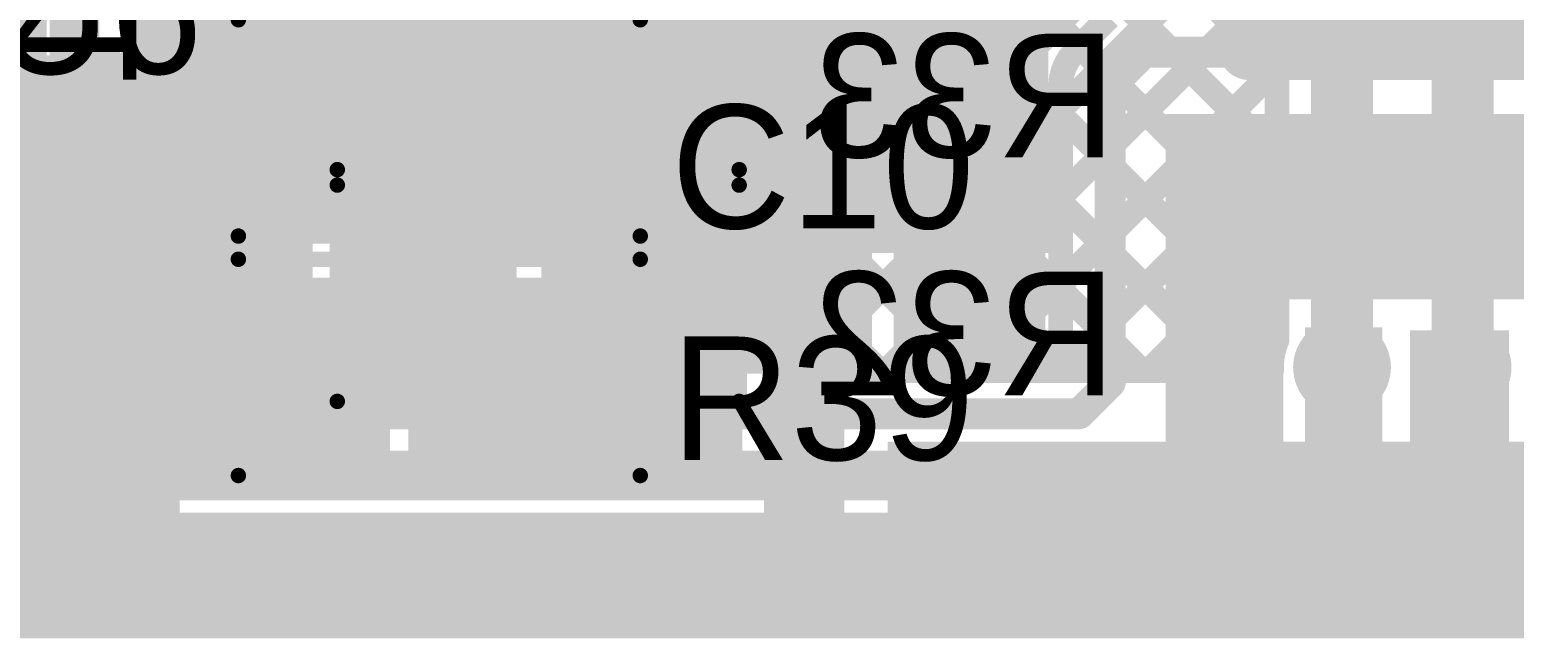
# Model space of a CAD drawing. Header units: millimetres. Extents: x 3.06 to 5.82, y 1.29 to 3.84.
# Drawn here: x 3.7545 to 4.2347, y 1.2863 to 1.4833 of the extents above; entities that cross this region are included whole.
import ezdxf

# ---------------------------------------------------------------- set-up
doc = ezdxf.new("R2010")
doc.units = ezdxf.units.MM
doc.header["$MEASUREMENT"] = 0
for name, color, linetype in [('BottomLayer', 5, 'Continuous'), ('BottomOverlay', 54, 'Continuous'), ('BottomPaste', 16, 'Continuous'), ('BottomSolder', 6, 'Continuous'), ('Mechanical13', 56, 'Continuous'), ('MultiLayer', 9, 'Continuous'), ('TopLayer', 1, 'Continuous'), ('TopOverlay', 2, 'Continuous'), ('TopPaste', 8, 'Continuous'), ('TopSolder', 216, 'Continuous'), ('ViaHoleLayer', 16, 'Continuous')]:
    doc.layers.add(name, color=color, linetype=linetype)

# ---------------------------------------------------------------- blocks, each defined once
blk = doc.blocks.new('NCP186AMX330TAG_11')
at = {"layer": 'TopLayer'}
for points in [[(-0.02795, 0.01811), (-0.01339, 0.01811), (-0.02795, 0.02913), (-0.01339, 0.02913)], [(0.01339, 0.01811), (0.02795, 0.01811), (0.01339, 0.02913), (0.02795, 0.02913)], [(-0.00866, -0.02835), (0.00866, -0.02835), (-0.00866, 0.02835), (0.00866, 0.02835)], [(-0.02795, 0.00236), (-0.01339, 0.00236), (-0.02795, 0.01339), (-0.01339, 0.01339)], [(0.01339, 0.00236), (0.02795, 0.00236), (0.01339, 0.01339), (0.02795, 0.01339)], [(-0.02795, -0.01339), (-0.01339, -0.01339), (-0.02795, -0.00236), (-0.01339, -0.00236)], [(0.01339, -0.01339), (0.02795, -0.01339), (0.01339, -0.00236), (0.02795, -0.00236)], [(-0.02795, -0.02913), (-0.01339, -0.02913), (-0.02795, -0.01811), (-0.01339, -0.01811)], [(0.01339, -0.02913), (0.02795, -0.02913), (0.01339, -0.01811), (0.02795, -0.01811)]]:
    blk.add_solid(points, dxfattribs=at)
at = {"layer": 'TopOverlay', "const_width": 0.00787}
for points in [[(-0.035, -0.035), (-0.035, 0.035)], [(-0.035, 0.035), (0.035, 0.035)], [(0.035, -0.035), (0.035, 0.035)], [(-0.035, -0.035), (0.035, -0.035)]]:
    blk.add_lwpolyline(points, dxfattribs=at)
at = {"layer": 'TopOverlay'}
for points, const_width in [([(-0.03697, 0.035, 1), (-0.03303, 0.035, 1)], 0.00394), ([(-0.03697, 0.035, 1), (-0.03303, 0.035, 1)], 0.00394), ([(0.03303, 0.035, 1), (0.03697, 0.035, 1)], 0.00394), ([(0.03303, 0.035, 1), (0.03697, 0.035, 1)], 0.00394), ([(-0.04384, 0.024, 1), (-0.05016, 0.024, 1)], 0.00787), ([(-0.05213, 0.024, 1), (-0.04819, 0.024, 1)], 0.00394), ([(-0.04581, 0.024, 1), (-0.04187, 0.024, 1)], 0.00394), ([(-0.03697, -0.035, 1), (-0.03303, -0.035, 1)], 0.00394), ([(-0.03697, -0.035, 1), (-0.03303, -0.035, 1)], 0.00394), ([(0.03303, -0.035, 1), (0.03697, -0.035, 1)], 0.00394), ([(0.03303, -0.035, 1), (0.03697, -0.035, 1)], 0.00394)]:
    blk.add_lwpolyline(points, format="xyb", close=True, dxfattribs=dict(at, const_width=const_width))
at = {"layer": 'TopPaste'}
for points in [[(-0.02795, 0.01811), (-0.01339, 0.01811), (-0.02795, 0.02913), (-0.01339, 0.02913)], [(0.01339, 0.01811), (0.02795, 0.01811), (0.01339, 0.02913), (0.02795, 0.02913)], [(-0.00866, -0.02835), (0.00866, -0.02835), (-0.00866, 0.02835), (0.00866, 0.02835)], [(-0.02795, 0.00236), (-0.01339, 0.00236), (-0.02795, 0.01339), (-0.01339, 0.01339)], [(0.01339, 0.00236), (0.02795, 0.00236), (0.01339, 0.01339), (0.02795, 0.01339)], [(-0.02795, -0.01339), (-0.01339, -0.01339), (-0.02795, -0.00236), (-0.01339, -0.00236)], [(0.01339, -0.01339), (0.02795, -0.01339), (0.01339, -0.00236), (0.02795, -0.00236)], [(-0.02795, -0.02913), (-0.01339, -0.02913), (-0.02795, -0.01811), (-0.01339, -0.01811)], [(0.01339, -0.02913), (0.02795, -0.02913), (0.01339, -0.01811), (0.02795, -0.01811)]]:
    blk.add_solid(points, dxfattribs=at)
at = {"layer": 'TopSolder'}
for points in [[(-0.03195, 0.01411), (-0.00939, 0.01411), (-0.03195, 0.03313), (-0.00939, 0.03313)], [(-0.01266, -0.03235), (0.01266, -0.03235), (-0.01266, 0.03235), (0.01266, 0.03235)], [(0.00939, 0.01411), (0.03195, 0.01411), (0.00939, 0.03313), (0.03195, 0.03313)], [(-0.03195, -0.00164), (-0.00939, -0.00164), (-0.03195, 0.01739), (-0.00939, 0.01739)], [(0.00939, -0.00164), (0.03195, -0.00164), (0.00939, 0.01739), (0.03195, 0.01739)], [(-0.03195, -0.01739), (-0.00939, -0.01739), (-0.03195, 0.00164), (-0.00939, 0.00164)], [(0.00939, -0.01739), (0.03195, -0.01739), (0.00939, 0.00164), (0.03195, 0.00164)], [(-0.03195, -0.03313), (-0.00939, -0.03313), (-0.03195, -0.01411), (-0.00939, -0.01411)], [(0.00939, -0.03313), (0.03195, -0.03313), (0.00939, -0.01411), (0.03195, -0.01411)]]:
    blk.add_solid(points, dxfattribs=at)
blk = doc.blocks.new('RES0805_38')
at = {"layer": 'TopLayer'}
for points in [[(-0.06, -0.025), (-0.02, -0.025), (-0.06, 0.025), (-0.02, 0.025)], [(0.02, -0.025), (0.06, -0.025), (0.02, 0.025), (0.06, 0.025)]]:
    blk.add_solid(points, dxfattribs=at)
at = {"layer": 'TopOverlay', "const_width": 0.005}
for points in [[(-0.065, 0.035), (0.065, 0.035)], [(-0.065, -0.035), (-0.065, 0.035)], [(0.065, -0.035), (0.065, 0.035)], [(-0.065, -0.035), (0.065, -0.035)]]:
    blk.add_lwpolyline(points, dxfattribs=at)
at = {"layer": 'TopOverlay', "const_width": 0.0025}
for points in [[(-0.06625, 0.035, 1), (-0.06375, 0.035, 1)], [(-0.06625, 0.035, 1), (-0.06375, 0.035, 1)], [(0.06375, 0.035, 1), (0.06625, 0.035, 1)], [(0.06375, 0.035, 1), (0.06625, 0.035, 1)], [(-0.06625, -0.035, 1), (-0.06375, -0.035, 1)], [(-0.06625, -0.035, 1), (-0.06375, -0.035, 1)], [(0.06375, -0.035, 1), (0.06625, -0.035, 1)], [(0.06375, -0.035, 1), (0.06625, -0.035, 1)]]:
    blk.add_lwpolyline(points, format="xyb", close=True, dxfattribs=at)
at = {"layer": 'TopPaste'}
for points in [[(-0.06, -0.025), (-0.02, -0.025), (-0.06, 0.025), (-0.02, 0.025)], [(0.02, -0.025), (0.06, -0.025), (0.02, 0.025), (0.06, 0.025)]]:
    blk.add_solid(points, dxfattribs=at)
at = {"layer": 'TopSolder'}
for points in [[(-0.064, -0.029), (-0.016, -0.029), (-0.064, 0.029), (-0.016, 0.029)], [(0.016, -0.029), (0.064, -0.029), (0.016, 0.029), (0.064, 0.029)]]:
    blk.add_solid(points, dxfattribs=at)
blk = doc.blocks.new('RES0805_B_39')
at = {"layer": 'BottomLayer'}
for points in [[(-0.06, -0.025), (-0.02, -0.025), (-0.06, 0.025), (-0.02, 0.025)], [(0.02, -0.025), (0.06, -0.025), (0.02, 0.025), (0.06, 0.025)]]:
    blk.add_solid(points, dxfattribs=at)
at = {"layer": 'BottomOverlay', "const_width": 0.005}
for points in [[(-0.065, 0.035), (0.065, 0.035)], [(-0.065, -0.035), (-0.065, 0.035)], [(0.065, -0.035), (0.065, 0.035)], [(-0.065, -0.035), (0.065, -0.035)]]:
    blk.add_lwpolyline(points, dxfattribs=at)
at = {"layer": 'BottomOverlay', "const_width": 0.0025}
for points in [[(-0.06625, 0.035, 1), (-0.06375, 0.035, 1)], [(-0.06625, 0.035, 1), (-0.06375, 0.035, 1)], [(0.06375, 0.035, 1), (0.06625, 0.035, 1)], [(0.06375, 0.035, 1), (0.06625, 0.035, 1)], [(-0.06625, -0.035, 1), (-0.06375, -0.035, 1)], [(-0.06625, -0.035, 1), (-0.06375, -0.035, 1)], [(0.06375, -0.035, 1), (0.06625, -0.035, 1)], [(0.06375, -0.035, 1), (0.06625, -0.035, 1)]]:
    blk.add_lwpolyline(points, format="xyb", close=True, dxfattribs=at)
at = {"layer": 'BottomPaste'}
for points in [[(-0.06, -0.025), (-0.02, -0.025), (-0.06, 0.025), (-0.02, 0.025)], [(0.02, -0.025), (0.06, -0.025), (0.02, 0.025), (0.06, 0.025)]]:
    blk.add_solid(points, dxfattribs=at)
at = {"layer": 'BottomSolder'}
for points in [[(-0.064, -0.029), (-0.016, -0.029), (-0.064, 0.029), (-0.016, 0.029)], [(0.016, -0.029), (0.064, -0.029), (0.016, 0.029), (0.064, 0.029)]]:
    blk.add_solid(points, dxfattribs=at)
blk = doc.blocks.new('RES0805_B_40')
at = {"layer": 'BottomLayer'}
for points in [[(-0.06, -0.025), (-0.02, -0.025), (-0.06, 0.025), (-0.02, 0.025)], [(0.02, -0.025), (0.06, -0.025), (0.02, 0.025), (0.06, 0.025)]]:
    blk.add_solid(points, dxfattribs=at)
at = {"layer": 'BottomOverlay', "const_width": 0.005}
for points in [[(-0.065, 0.035), (0.065, 0.035)], [(-0.065, -0.035), (-0.065, 0.035)], [(0.065, -0.035), (0.065, 0.035)], [(-0.065, -0.035), (0.065, -0.035)]]:
    blk.add_lwpolyline(points, dxfattribs=at)
at = {"layer": 'BottomOverlay', "const_width": 0.0025}
for points in [[(-0.06625, 0.035, 1), (-0.06375, 0.035, 1)], [(-0.06625, 0.035, 1), (-0.06375, 0.035, 1)], [(0.06375, 0.035, 1), (0.06625, 0.035, 1)], [(0.06375, 0.035, 1), (0.06625, 0.035, 1)], [(-0.06625, -0.035, 1), (-0.06375, -0.035, 1)], [(-0.06625, -0.035, 1), (-0.06375, -0.035, 1)], [(0.06375, -0.035, 1), (0.06625, -0.035, 1)], [(0.06375, -0.035, 1), (0.06625, -0.035, 1)]]:
    blk.add_lwpolyline(points, format="xyb", close=True, dxfattribs=at)
at = {"layer": 'BottomPaste'}
for points in [[(-0.06, -0.025), (-0.02, -0.025), (-0.06, 0.025), (-0.02, 0.025)], [(0.02, -0.025), (0.06, -0.025), (0.02, 0.025), (0.06, 0.025)]]:
    blk.add_solid(points, dxfattribs=at)
at = {"layer": 'BottomSolder'}
for points in [[(-0.064, -0.029), (-0.016, -0.029), (-0.064, 0.029), (-0.016, 0.029)], [(0.016, -0.029), (0.064, -0.029), (0.016, 0.029), (0.064, 0.029)]]:
    blk.add_solid(points, dxfattribs=at)
blk = doc.blocks.new('C__0805_102')
at = {"layer": 'TopLayer'}
for points in [[(-0.06, -0.03), (-0.02, -0.03), (-0.06, 0.03), (-0.02, 0.03)], [(0.02, -0.03), (0.06, -0.03), (0.02, 0.03), (0.06, 0.03)]]:
    blk.add_solid(points, dxfattribs=at)
at = {"layer": 'TopOverlay', "const_width": 0.005}
for points in [[(-0.065, -0.035), (-0.065, 0.035)], [(-0.065, 0.035), (0.065, 0.035)], [(0.065, -0.035), (0.065, 0.035)], [(-0.065, -0.035), (0.065, -0.035)]]:
    blk.add_lwpolyline(points, dxfattribs=at)
at = {"layer": 'TopOverlay', "const_width": 0.0025}
for points in [[(-0.06625, 0.035, 1), (-0.06375, 0.035, 1)], [(-0.06625, 0.035, 1), (-0.06375, 0.035, 1)], [(0.06375, 0.035, 1), (0.06625, 0.035, 1)], [(0.06375, 0.035, 1), (0.06625, 0.035, 1)], [(-0.06625, -0.035, 1), (-0.06375, -0.035, 1)], [(-0.06625, -0.035, 1), (-0.06375, -0.035, 1)], [(0.06375, -0.035, 1), (0.06625, -0.035, 1)], [(0.06375, -0.035, 1), (0.06625, -0.035, 1)]]:
    blk.add_lwpolyline(points, format="xyb", close=True, dxfattribs=at)
at = {"layer": 'TopPaste'}
for points in [[(-0.06, -0.03), (-0.02, -0.03), (-0.06, 0.03), (-0.02, 0.03)], [(0.02, -0.03), (0.06, -0.03), (0.02, 0.03), (0.06, 0.03)]]:
    blk.add_solid(points, dxfattribs=at)
at = {"layer": 'TopSolder'}
for points in [[(-0.064, -0.034), (-0.016, -0.034), (-0.064, 0.034), (-0.016, 0.034)], [(0.016, -0.034), (0.064, -0.034), (0.016, 0.034), (0.064, 0.034)]]:
    blk.add_solid(points, dxfattribs=at)

msp = doc.modelspace()

# ---------------------------------------------------------------- linework, layer by layer
at = {"layer": 'BottomLayer'}
for points, const_width in [([(3.983, 1.435), (3.983, 1.731)], 0.008), ([(4.038, 1.43585), (4.33315, 1.731)], 0.008), ([(4.038, 1.46413), (4.30487, 1.731)], 0.008), ([(4.038, 1.435), (4.038, 1.731)], 0.008), ([(3.923, 1.53587), (3.983, 1.47587)], 0.008), ([(4.038, 1.534), (4.09419, 1.47782)], 0.008), ([(3.923, 1.46227), (3.983, 1.52227)], 0.008), ([(3.923, 1.50758), (3.983, 1.44758)], 0.008), ([(4.038, 1.50572), (4.088, 1.45572)], 0.008), ([(3.923, 1.435), (3.923, 1.503)], 0.008), ([(3.92402, 1.435), (3.983, 1.49398)], 0.008), ([(4.0927, 1.47633), (4.10367, 1.4873)], 0.008), ([(4.149, 1.477), (4.469, 1.477)], 0.02), ([(3.923, 1.4793), (3.9673, 1.435)], 0.008), ([(4.038, 1.47743), (4.088, 1.42743)], 0.008), ([(4.104, 1.465), (4.115, 1.476)], 0.01), ([(4.115, 1.476), (4.148, 1.476)], 0.01), ([(3.9523, 1.435), (3.983, 1.4657)], 0.008), ([(4.104, 1.369), (4.104, 1.465)], 0.01), ([(4.088, 1.37563), (4.088, 1.465)], 0.008), ([(4.038, 1.40756), (4.088, 1.45756)], 0.008), ([(3.923, 1.45101), (3.93901, 1.435)], 0.008), ([(4.038, 1.44915), (4.088, 1.39915)], 0.008), ([(3.98059, 1.435), (3.983, 1.43741)], 0.008), ([(3.923, 1.435), (3.983, 1.435)], 0.008), ([(4.038, 1.375), (4.038, 1.435)], 0.008), ([(4.038, 1.375), (4.038, 1.435)], 0.008), ([(4.038, 1.37928), (4.088, 1.42928)], 0.008), ([(4.038, 1.42087), (4.08387, 1.375)], 0.008), ([(4.06201, 1.375), (4.088, 1.40099)], 0.008), ([(4.038, 1.39258), (4.05558, 1.375)], 0.008), ([(4.038, 1.375), (4.08737, 1.375)], 0.008), ([(4.094, 1.359), (4.104, 1.369)], 0.01), ([(3.896, 1.366), (3.903, 1.359)], 0.01), ([(3.903, 1.359), (4.094, 1.359)], 0.01), ([(4.181, 1.319), (4.187, 1.325)], 0.01), ([(3.645, 1.319), (4.181, 1.319)], 0.01)]:
    msp.add_lwpolyline(points, dxfattribs=dict(at, const_width=const_width))
for points, const_width in [([(4.04209, 1.474, 1), (4.05391, 1.474, 1)], 0.01181), ([(4.144, 1.477, 1), (4.154, 1.477, 1)], 0.01), ([(3.921, 1.4793, 1), (3.925, 1.4793, 1)], 0.004), ([(3.981, 1.47587, 1), (3.985, 1.47587, 1)], 0.004), ([(4.036, 1.47743, 1), (4.04, 1.47743, 1)], 0.004), ([(4.09069, 1.47631, 1), (4.09469, 1.47631, 1)], 0.004), ([(4.0907, 1.47633, 1), (4.0947, 1.47633, 1)], 0.004), ([(4.0907, 1.47633, 1), (4.0947, 1.47633, 1)], 0.004), ([(4.09219, 1.47782, 1), (4.09619, 1.47782, 1)], 0.004), ([(4.1125, 1.476, 1), (4.1175, 1.476, 1)], 0.005), ([(4.1125, 1.476, 1), (4.1175, 1.476, 1)], 0.005), ([(4.1455, 1.476, 1), (4.1505, 1.476, 1)], 0.005), ([(3.981, 1.4657, 1), (3.985, 1.4657, 1)], 0.004), ([(4.1015, 1.465, 1), (4.1065, 1.465, 1)], 0.005), ([(4.1015, 1.465, 1), (4.1065, 1.465, 1)], 0.005), ([(3.921, 1.46227, 1), (3.925, 1.46227, 1)], 0.004), ([(4.036, 1.46413, 1), (4.04, 1.46413, 1)], 0.004), ([(4.086, 1.465, 1), (4.09, 1.465, 1)], 0.004), ([(4.086, 1.465, 1), (4.09, 1.465, 1)], 0.004), ([(4.086, 1.465, 1), (4.09, 1.465, 1)], 0.004), ([(4.086, 1.45756, 1), (4.09, 1.45756, 1)], 0.004), ([(4.086, 1.45572, 1), (4.09, 1.45572, 1)], 0.004), ([(3.921, 1.45101, 1), (3.925, 1.45101, 1)], 0.004), ([(3.981, 1.44758, 1), (3.985, 1.44758, 1)], 0.004), ([(4.036, 1.44915, 1), (4.04, 1.44915, 1)], 0.004), ([(3.981, 1.43741, 1), (3.985, 1.43741, 1)], 0.004), ([(3.921, 1.435, 1), (3.925, 1.435, 1)], 0.004), ([(3.921, 1.435, 1), (3.925, 1.435, 1)], 0.004), ([(3.92202, 1.435, 1), (3.92602, 1.435, 1)], 0.004), ([(3.93701, 1.435, 1), (3.94101, 1.435, 1)], 0.004), ([(3.9503, 1.435, 1), (3.9543, 1.435, 1)], 0.004), ([(3.9653, 1.435, 1), (3.9693, 1.435, 1)], 0.004), ([(3.97859, 1.435, 1), (3.98259, 1.435, 1)], 0.004), ([(3.981, 1.435, 1), (3.985, 1.435, 1)], 0.004), ([(3.981, 1.435, 1), (3.985, 1.435, 1)], 0.004), ([(4.036, 1.43585, 1), (4.04, 1.43585, 1)], 0.004), ([(4.036, 1.435, 1), (4.04, 1.435, 1)], 0.004), ([(4.036, 1.435, 1), (4.04, 1.435, 1)], 0.004), ([(4.036, 1.435, 1), (4.04, 1.435, 1)], 0.004), ([(4.086, 1.42928, 1), (4.09, 1.42928, 1)], 0.004), ([(4.086, 1.42743, 1), (4.09, 1.42743, 1)], 0.004), ([(4.036, 1.42087, 1), (4.04, 1.42087, 1)], 0.004), ([(4.036, 1.40756, 1), (4.04, 1.40756, 1)], 0.004), ([(4.086, 1.40099, 1), (4.09, 1.40099, 1)], 0.004), ([(4.086, 1.39915, 1), (4.09, 1.39915, 1)], 0.004), ([(4.036, 1.39258, 1), (4.04, 1.39258, 1)], 0.004), ([(4.036, 1.37928, 1), (4.04, 1.37928, 1)], 0.004), ([(4.17309, 1.374, 1), (4.18491, 1.374, 1)], 0.01181), ([(4.21209, 1.374, 1), (4.22391, 1.374, 1)], 0.01181), ([(4.036, 1.375, 1), (4.04, 1.375, 1)], 0.004), ([(4.036, 1.375, 1), (4.04, 1.375, 1)], 0.004), ([(4.036, 1.375, 1), (4.04, 1.375, 1)], 0.004), ([(4.05358, 1.375, 1), (4.05758, 1.375, 1)], 0.004), ([(4.06001, 1.375, 1), (4.06401, 1.375, 1)], 0.004), ([(4.08187, 1.375, 1), (4.08587, 1.375, 1)], 0.004), ([(4.08537, 1.375, 1), (4.08937, 1.375, 1)], 0.004), ([(4.086, 1.37563, 1), (4.09, 1.37563, 1)], 0.004), ([(4.1015, 1.369, 1), (4.1065, 1.369, 1)], 0.005), ([(4.1015, 1.369, 1), (4.1065, 1.369, 1)], 0.005), ([(3.8935, 1.366, 1), (3.8985, 1.366, 1)], 0.005), ([(3.9005, 1.359, 1), (3.9055, 1.359, 1)], 0.005), ([(3.9005, 1.359, 1), (3.9055, 1.359, 1)], 0.005), ([(4.0915, 1.359, 1), (4.0965, 1.359, 1)], 0.005), ([(4.0915, 1.359, 1), (4.0965, 1.359, 1)], 0.005), ([(4.1845, 1.325, 1), (4.1895, 1.325, 1)], 0.005), ([(4.1785, 1.319, 1), (4.1835, 1.319, 1)], 0.005), ([(4.1785, 1.319, 1), (4.1835, 1.319, 1)], 0.005)]:
    msp.add_lwpolyline(points, format="xyb", close=True, dxfattribs=dict(at, const_width=const_width))
at = {"layer": 'BottomLayer', "const_width": 0.008}
for points in [[(4.088, 1.465, -0.199231), (4.0927, 1.47633)], [(4.088, 1.465, -0.198912), (4.09269, 1.47631)]]:
    msp.add_lwpolyline(points, format="xyb", dxfattribs=at)
at = {"layer": 'BottomLayer'}
for points in [[(3.994, 1.372), (4.027, 1.372), (3.994, 1.795), (4.027, 1.795)], [(4.036, 1.371), (4.083, 1.371), (4.036, 1.735), (4.083, 1.735)], [(3.919, 1.437), (3.986, 1.437), (3.919, 1.733), (3.986, 1.733)], [(3.761, 1.458), (3.777, 1.458), (3.761, 1.556), (3.777, 1.556)], [(3.784, 1.331), (3.846, 1.331), (3.784, 1.535), (3.846, 1.535)], [(3.853, 1.354), (3.912, 1.354), (3.853, 1.507), (3.912, 1.507)], [(3.634, 1.458), (3.777, 1.458), (3.634, 1.475), (3.777, 1.475)], [(4.122, 1.346), (4.16, 1.346), (4.122, 1.456), (4.16, 1.456)], [(4.122, 1.396), (5.263, 1.396), (4.122, 1.456), (5.263, 1.456)], [(3.66, 1.331), (3.813, 1.331), (3.66, 1.45), (3.813, 1.45)], [(3.92, 1.372), (4.027, 1.372), (3.92, 1.424), (4.027, 1.424)], [(4.167, 1.314), (4.192, 1.314), (4.167, 1.387), (4.192, 1.387)], [(4.201, 1.307), (4.233, 1.307), (4.201, 1.386), (4.233, 1.386)], [(3.84, 1.331), (4.16, 1.331), (3.84, 1.347), (4.16, 1.347)], [(3.607, 1.294), (4.233, 1.294), (3.607, 1.307), (4.233, 1.307)]]:
    msp.add_solid(points, dxfattribs=at)
at = {"layer": 'BottomSolder', "const_width": 0.01581}
for points in [[(4.04009, 1.474, 1), (4.05591, 1.474, 1)], [(4.17109, 1.374, 1), (4.18691, 1.374, 1)], [(4.21009, 1.374, 1), (4.22591, 1.374, 1)]]:
    msp.add_lwpolyline(points, format="xyb", close=True, dxfattribs=at)
at = {"layer": 'Mechanical13', "const_width": 0.01}
msp.add_lwpolyline([(3.303, 1.29131), (5.81898, 1.29131)], dxfattribs=at)
at = {"layer": 'MultiLayer', "const_width": 0.01181}
for points in [[(4.04209, 1.474, 1), (4.05391, 1.474, 1)], [(4.17309, 1.374, 1), (4.18491, 1.374, 1)], [(4.21209, 1.374, 1), (4.22391, 1.374, 1)]]:
    msp.add_lwpolyline(points, format="xyb", close=True, dxfattribs=at)
at = {"layer": 'TopLayer'}
for points, const_width in [([(4.179, 1.374), (4.179, 1.831)], 0.02), ([(4.158, 1.38291), (4.158, 1.831)], 0.008), ([(4.218, 1.374), (4.218, 1.789)], 0.02), ([(3.898, 1.73057), (4.158, 1.47057)], 0.008), ([(3.898, 1.46555), (4.158, 1.72555)], 0.008), ([(3.898, 1.70229), (4.158, 1.44229)], 0.008), ([(3.898, 1.43727), (4.158, 1.69727)], 0.008), ([(3.898, 1.674), (4.158, 1.414)], 0.008), ([(3.90202, 1.413), (4.158, 1.66898)], 0.008), ([(3.898, 1.64572), (4.158, 1.38572)], 0.008), ([(3.9303, 1.413), (4.158, 1.6407)], 0.008), ([(3.898, 1.61743), (4.14243, 1.373)], 0.008), ([(3.95859, 1.413), (4.158, 1.61241)], 0.008), ([(3.898, 1.58915), (4.11415, 1.373)], 0.008), ([(3.98687, 1.413), (4.158, 1.58413)], 0.008), ([(3.898, 1.56087), (4.08587, 1.373)], 0.008), ([(3.996, 1.39385), (4.158, 1.55585)], 0.008), ([(3.898, 1.53258), (4.05758, 1.373)], 0.008), ([(4.00344, 1.373), (4.158, 1.52756)], 0.008), ([(3.898, 1.5043), (3.9893, 1.413)], 0.008), ([(3.898, 1.473), (3.898, 1.5)], 0.008), ([(3.898, 1.473), (3.898, 1.5)], 0.008), ([(4.03172, 1.373), (4.158, 1.49928)], 0.008), ([(3.898, 1.47601), (3.96101, 1.413)], 0.008), ([(3.771, 1.473), (3.781, 1.473)], 0.008), ([(3.771, 1.46201), (3.771, 1.473)], 0.008), ([(3.781, 1.46201), (3.781, 1.473)], 0.008), ([(3.898, 1.444), (3.898, 1.473)], 0.008), ([(4.06001, 1.373), (4.158, 1.47099)], 0.008), ([(3.77394, 1.44626), (3.77394, 1.46201)], 0.008), ([(3.77872, 1.44626), (3.77872, 1.46201)], 0.008), ([(3.77394, 1.45463), (3.77872, 1.45941)], 0.008), ([(3.77394, 1.45865), (3.77872, 1.45387)], 0.008), ([(3.898, 1.44773), (3.93273, 1.413)], 0.008), ([(3.77394, 1.43051), (3.77394, 1.44626)], 0.008), ([(3.77394, 1.43051), (3.77394, 1.44626)], 0.008), ([(3.77872, 1.43051), (3.77872, 1.44626)], 0.008), ([(3.77872, 1.43051), (3.77872, 1.44626)], 0.008), ([(3.898, 1.416), (3.898, 1.444)], 0.008), ([(3.898, 1.416), (3.898, 1.444)], 0.008), ([(4.08829, 1.373), (4.158, 1.44271)], 0.008), ([(3.77394, 1.42635), (3.77872, 1.43112)], 0.008), ([(3.77394, 1.43036), (3.77872, 1.42559)], 0.008), ([(3.77394, 1.41476), (3.77394, 1.42898)], 0.008), ([(3.77394, 1.41476), (3.77394, 1.42898)], 0.008), ([(3.77872, 1.41324), (3.77872, 1.42898)], 0.008), ([(3.77872, 1.41324), (3.77872, 1.42898)], 0.008), ([(3.898, 1.41944), (3.90444, 1.413)], 0.008), ([(3.77394, 1.39749), (3.77394, 1.41324)], 0.008), ([(3.77394, 1.39749), (3.77394, 1.41324)], 0.008), ([(3.77872, 1.39749), (3.77872, 1.41324)], 0.008), ([(3.797, 1.414), (3.812, 1.414)], 0.012), ([(3.812, 1.414), (3.818, 1.408)], 0.012), ([(3.898, 1.413), (3.996, 1.413)], 0.008), ([(3.996, 1.373), (3.996, 1.413)], 0.008), ([(4.11658, 1.373), (4.158, 1.41442)], 0.008), ([(3.818, 1.379), (3.818, 1.408)], 0.012), ([(3.996, 1.4063), (4.0293, 1.373)], 0.008), ([(3.77394, 1.39807), (3.77872, 1.40284)], 0.008), ([(3.77394, 1.40208), (3.80164, 1.37438)], 0.008), ([(3.77394, 1.38174), (3.77394, 1.39749)], 0.008), ([(3.77716, 1.373), (3.801, 1.39684)], 0.008), ([(3.77872, 1.39749), (3.79296, 1.39749)], 0.008), ([(3.797, 1.397), (3.801, 1.397)], 0.008), ([(3.801, 1.379), (3.801, 1.397)], 0.008), ([(4.14486, 1.373), (4.158, 1.38614)], 0.008), ([(3.771, 1.373), (3.771, 1.38174)], 0.008), ([(3.818, 1.379), (3.823, 1.374)], 0.012), ([(3.771, 1.37674), (3.77474, 1.373)], 0.008), ([(3.823, 1.374), (3.847, 1.374)], 0.012), ([(3.996, 1.37801), (4.00101, 1.373)], 0.008), ([(3.46873, 1.373), (3.80209, 1.373)], 0.008), ([(3.748, 1.373), (3.771, 1.373)], 0.008), ([(3.996, 1.373), (4.15621, 1.373)], 0.008)]:
    msp.add_lwpolyline(points, dxfattribs=dict(at, const_width=const_width))
for points, const_width in [([(4.04209, 1.474, 1), (4.05391, 1.474, 1)], 0.01181), ([(3.896, 1.47601, 1), (3.9, 1.47601, 1)], 0.004), ([(3.769, 1.473, 1), (3.773, 1.473, 1)], 0.004), ([(3.769, 1.473, 1), (3.773, 1.473, 1)], 0.004), ([(3.779, 1.473, 1), (3.783, 1.473, 1)], 0.004), ([(3.779, 1.473, 1), (3.783, 1.473, 1)], 0.004), ([(3.896, 1.473, 1), (3.9, 1.473, 1)], 0.004), ([(3.896, 1.473, 1), (3.9, 1.473, 1)], 0.004), ([(3.896, 1.473, 1), (3.9, 1.473, 1)], 0.004), ([(4.156, 1.47099, 1), (4.16, 1.47099, 1)], 0.004), ([(4.156, 1.47057, 1), (4.16, 1.47057, 1)], 0.004), ([(3.896, 1.46555, 1), (3.9, 1.46555, 1)], 0.004), ([(3.769, 1.46201, 1), (3.773, 1.46201, 1)], 0.004), ([(3.77194, 1.46201, 1), (3.77594, 1.46201, 1)], 0.004), ([(3.77672, 1.46201, 1), (3.78072, 1.46201, 1)], 0.004), ([(3.779, 1.46201, 1), (3.783, 1.46201, 1)], 0.004), ([(3.77194, 1.45865, 1), (3.77594, 1.45865, 1)], 0.004), ([(3.77672, 1.45941, 1), (3.78072, 1.45941, 1)], 0.004), ([(3.77194, 1.45463, 1), (3.77594, 1.45463, 1)], 0.004), ([(3.77672, 1.45387, 1), (3.78072, 1.45387, 1)], 0.004), ([(3.896, 1.44773, 1), (3.9, 1.44773, 1)], 0.004), ([(3.77194, 1.44626, 1), (3.77594, 1.44626, 1)], 0.004), ([(3.77194, 1.44626, 1), (3.77594, 1.44626, 1)], 0.004), ([(3.77194, 1.44626, 1), (3.77594, 1.44626, 1)], 0.004), ([(3.77672, 1.44626, 1), (3.78072, 1.44626, 1)], 0.004), ([(3.77672, 1.44626, 1), (3.78072, 1.44626, 1)], 0.004), ([(3.77672, 1.44626, 1), (3.78072, 1.44626, 1)], 0.004), ([(3.896, 1.444, 1), (3.9, 1.444, 1)], 0.004), ([(3.896, 1.444, 1), (3.9, 1.444, 1)], 0.004), ([(3.896, 1.444, 1), (3.9, 1.444, 1)], 0.004), ([(4.156, 1.44271, 1), (4.16, 1.44271, 1)], 0.004), ([(4.156, 1.44229, 1), (4.16, 1.44229, 1)], 0.004), ([(3.896, 1.43727, 1), (3.9, 1.43727, 1)], 0.004), ([(3.77194, 1.43051, 1), (3.77594, 1.43051, 1)], 0.004), ([(3.77194, 1.43051, 1), (3.77594, 1.43051, 1)], 0.004), ([(3.77194, 1.43036, 1), (3.77594, 1.43036, 1)], 0.004), ([(3.77194, 1.42898, 1), (3.77594, 1.42898, 1)], 0.004), ([(3.77194, 1.42898, 1), (3.77594, 1.42898, 1)], 0.004), ([(3.77672, 1.43112, 1), (3.78072, 1.43112, 1)], 0.004), ([(3.77672, 1.43051, 1), (3.78072, 1.43051, 1)], 0.004), ([(3.77672, 1.43051, 1), (3.78072, 1.43051, 1)], 0.004), ([(3.77672, 1.42898, 1), (3.78072, 1.42898, 1)], 0.004), ([(3.77672, 1.42898, 1), (3.78072, 1.42898, 1)], 0.004), ([(3.77194, 1.42635, 1), (3.77594, 1.42635, 1)], 0.004), ([(3.77672, 1.42559, 1), (3.78072, 1.42559, 1)], 0.004), ([(3.896, 1.41944, 1), (3.9, 1.41944, 1)], 0.004), ([(3.77194, 1.41476, 1), (3.77594, 1.41476, 1)], 0.004), ([(3.77194, 1.41476, 1), (3.77594, 1.41476, 1)], 0.004), ([(3.77194, 1.41324, 1), (3.77594, 1.41324, 1)], 0.004), ([(3.77194, 1.41324, 1), (3.77594, 1.41324, 1)], 0.004), ([(3.77672, 1.41324, 1), (3.78072, 1.41324, 1)], 0.004), ([(3.77672, 1.41324, 1), (3.78072, 1.41324, 1)], 0.004), ([(3.77672, 1.41324, 1), (3.78072, 1.41324, 1)], 0.004), ([(3.794, 1.414, 1), (3.8, 1.414, 1)], 0.006), ([(3.809, 1.414, 1), (3.815, 1.414, 1)], 0.006), ([(3.809, 1.414, 1), (3.815, 1.414, 1)], 0.006), ([(3.896, 1.416, 1), (3.9, 1.416, 1)], 0.004), ([(3.896, 1.416, 1), (3.9, 1.416, 1)], 0.004), ([(3.896, 1.413, 1), (3.9, 1.413, 1)], 0.004), ([(3.90002, 1.413, 1), (3.90402, 1.413, 1)], 0.004), ([(3.90244, 1.413, 1), (3.90644, 1.413, 1)], 0.004), ([(3.9283, 1.413, 1), (3.9323, 1.413, 1)], 0.004), ([(3.93073, 1.413, 1), (3.93473, 1.413, 1)], 0.004), ([(3.95659, 1.413, 1), (3.96059, 1.413, 1)], 0.004), ([(3.95901, 1.413, 1), (3.96301, 1.413, 1)], 0.004), ([(3.98487, 1.413, 1), (3.98887, 1.413, 1)], 0.004), ([(3.9873, 1.413, 1), (3.9913, 1.413, 1)], 0.004), ([(3.994, 1.413, 1), (3.998, 1.413, 1)], 0.004), ([(3.994, 1.413, 1), (3.998, 1.413, 1)], 0.004), ([(4.156, 1.41442, 1), (4.16, 1.41442, 1)], 0.004), ([(4.156, 1.414, 1), (4.16, 1.414, 1)], 0.004), ([(3.815, 1.408, 1), (3.821, 1.408, 1)], 0.006), ([(3.815, 1.408, 1), (3.821, 1.408, 1)], 0.006), ([(3.994, 1.4063, 1), (3.998, 1.4063, 1)], 0.004), ([(3.77194, 1.40208, 1), (3.77594, 1.40208, 1)], 0.004), ([(3.77672, 1.40284, 1), (3.78072, 1.40284, 1)], 0.004), ([(3.77194, 1.39807, 1), (3.77594, 1.39807, 1)], 0.004), ([(3.77194, 1.39749, 1), (3.77594, 1.39749, 1)], 0.004), ([(3.77194, 1.39749, 1), (3.77594, 1.39749, 1)], 0.004), ([(3.77194, 1.39749, 1), (3.77594, 1.39749, 1)], 0.004), ([(3.77672, 1.39749, 1), (3.78072, 1.39749, 1)], 0.004), ([(3.77672, 1.39749, 1), (3.78072, 1.39749, 1)], 0.004), ([(3.79096, 1.39749, 1), (3.79496, 1.39749, 1)], 0.004), ([(3.79096, 1.39749, 1), (3.79496, 1.39749, 1)], 0.004), ([(3.795, 1.397, 1), (3.799, 1.397, 1)], 0.004), ([(3.795, 1.397, 1), (3.799, 1.397, 1)], 0.004), ([(3.799, 1.397, 1), (3.803, 1.397, 1)], 0.004), ([(3.799, 1.397, 1), (3.803, 1.397, 1)], 0.004), ([(3.799, 1.39684, 1), (3.803, 1.39684, 1)], 0.004), ([(3.994, 1.39385, 1), (3.998, 1.39385, 1)], 0.004), ([(4.156, 1.38614, 1), (4.16, 1.38614, 1)], 0.004), ([(4.156, 1.38572, 1), (4.16, 1.38572, 1)], 0.004), ([(3.769, 1.38174, 1), (3.773, 1.38174, 1)], 0.004), ([(3.77194, 1.38174, 1), (3.77594, 1.38174, 1)], 0.004), ([(3.815, 1.379, 1), (3.821, 1.379, 1)], 0.006), ([(3.815, 1.379, 1), (3.821, 1.379, 1)], 0.006), ([(4.156, 1.38291, 1), (4.16, 1.38291, 1)], 0.004), ([(4.156, 1.38291, 1), (4.16, 1.38291, 1)], 0.004), ([(4.17309, 1.374, 1), (4.18491, 1.374, 1)], 0.01181), ([(4.174, 1.374, 1), (4.184, 1.374, 1)], 0.01), ([(4.21209, 1.374, 1), (4.22391, 1.374, 1)], 0.01181), ([(4.213, 1.374, 1), (4.223, 1.374, 1)], 0.01), ([(3.769, 1.37674, 1), (3.773, 1.37674, 1)], 0.004), ([(3.799, 1.379, 1), (3.803, 1.379, 1)], 0.004), ([(3.799, 1.379, 1), (3.803, 1.379, 1)], 0.004), ([(3.799, 1.379, 1), (3.803, 1.379, 1)], 0.004), ([(3.79964, 1.37438, 1), (3.80364, 1.37438, 1)], 0.004), ([(3.82, 1.374, 1), (3.826, 1.374, 1)], 0.006), ([(3.82, 1.374, 1), (3.826, 1.374, 1)], 0.006), ([(3.844, 1.374, 1), (3.85, 1.374, 1)], 0.006), ([(3.994, 1.37801, 1), (3.998, 1.37801, 1)], 0.004), ([(3.769, 1.373, 1), (3.773, 1.373, 1)], 0.004), ([(3.769, 1.373, 1), (3.773, 1.373, 1)], 0.004), ([(3.77274, 1.373, 1), (3.77674, 1.373, 1)], 0.004), ([(3.77516, 1.373, 1), (3.77916, 1.373, 1)], 0.004), ([(3.80009, 1.373, 1), (3.80409, 1.373, 1)], 0.004), ([(3.80009, 1.373, 1), (3.80409, 1.373, 1)], 0.004), ([(3.80009, 1.373, 1), (3.80409, 1.373, 1)], 0.004), ([(3.994, 1.373, 1), (3.998, 1.373, 1)], 0.004), ([(3.994, 1.373, 1), (3.998, 1.373, 1)], 0.004), ([(3.99901, 1.373, 1), (4.00301, 1.373, 1)], 0.004), ([(4.00144, 1.373, 1), (4.00544, 1.373, 1)], 0.004), ([(4.0273, 1.373, 1), (4.0313, 1.373, 1)], 0.004), ([(4.02972, 1.373, 1), (4.03372, 1.373, 1)], 0.004), ([(4.05558, 1.373, 1), (4.05958, 1.373, 1)], 0.004), ([(4.05801, 1.373, 1), (4.06201, 1.373, 1)], 0.004), ([(4.08387, 1.373, 1), (4.08787, 1.373, 1)], 0.004), ([(4.08629, 1.373, 1), (4.09029, 1.373, 1)], 0.004), ([(4.11215, 1.373, 1), (4.11615, 1.373, 1)], 0.004), ([(4.11458, 1.373, 1), (4.11858, 1.373, 1)], 0.004), ([(4.14043, 1.373, 1), (4.14443, 1.373, 1)], 0.004), ([(4.14286, 1.373, 1), (4.14686, 1.373, 1)], 0.004), ([(4.15421, 1.373, 1), (4.15821, 1.373, 1)], 0.004), ([(4.15421, 1.373, 1), (4.15821, 1.373, 1)], 0.004)]:
    msp.add_lwpolyline(points, format="xyb", close=True, dxfattribs=dict(at, const_width=const_width))
at = {"layer": 'TopLayer', "const_width": 0.008}
for points in [[(3.797, 1.397, -0.060131), (3.79296, 1.39749)], [(4.15621, 1.373, -0.111715), (4.158, 1.38291)], [(3.80209, 1.373, -0.090424), (3.801, 1.379)], [(3.80209, 1.373, -0.090424), (3.801, 1.379)]]:
    msp.add_lwpolyline(points, format="xyb", dxfattribs=at)
at = {"layer": 'TopLayer'}
for points in [[(3.894, 1.411), (4.084, 1.411), (3.894, 1.796), (4.084, 1.796)], [(3.66, 1.429), (3.76, 1.429), (3.66, 1.574), (3.76, 1.574)], [(3.792, 1.427), (3.887, 1.427), (3.792, 1.489), (3.887, 1.489)], [(3.964, 1.411), (4.018, 1.411), (3.964, 1.439), (4.018, 1.439)], [(3.877, 1.335), (3.887, 1.335), (3.877, 1.433), (3.887, 1.433)], [(4.018, 1.311), (4.018, 1.424), (3.992, 1.311), (3.992, 1.424)], [(3.73, 1.384), (3.76, 1.384), (3.73, 1.401), (3.76, 1.401)], [(3.77, 1.361), (3.803, 1.361), (3.77, 1.401), (3.803, 1.401)], [(3.884, 1.335), (3.985, 1.335), (3.884, 1.402), (3.985, 1.402)], [(3.647, 1.359), (3.781, 1.359), (3.647, 1.376), (3.781, 1.376)], [(3.635, 1.319), (3.803, 1.319), (3.635, 1.368), (3.803, 1.368)], [(4.032, 1.297), (5.334, 1.297), (4.032, 1.35), (5.334, 1.35)], [(3.478, 1.296), (5.277, 1.296), (3.478, 1.327), (5.277, 1.327)]]:
    msp.add_solid(points, dxfattribs=at)
at = {"layer": 'TopSolder', "const_width": 0.01581}
for points in [[(4.04009, 1.474, 1), (4.05591, 1.474, 1)], [(4.17109, 1.374, 1), (4.18691, 1.374, 1)], [(4.21009, 1.374, 1), (4.22591, 1.374, 1)]]:
    msp.add_lwpolyline(points, format="xyb", close=True, dxfattribs=at)
at = {"layer": 'ViaHoleLayer', "const_width": 0.00787}
for points in [[(4.04406, 1.474, 1), (4.05194, 1.474, 1)], [(4.17506, 1.374, 1), (4.18294, 1.374, 1)], [(4.21406, 1.374, 1), (4.22194, 1.374, 1)]]:
    msp.add_lwpolyline(points, format="xyb", close=True, dxfattribs=at)

# ---------------------------------------------------------------- block references
at = {"rotation": 360}
for name, p in [('RES0805_B_39', (3.919, 1.473)), ('RES0805_B_40', (3.919, 1.398)), ('RES0805_38', (3.887, 1.374))]:
    msp.add_blockref(name, p, dxfattribs=at)
for name, p in [('C__0805_102', (3.887, 1.4515)), ('NCP186AMX330TAG_11', (3.77633, 1.42187))]:
    msp.add_blockref(name, p)

# ---------------------------------------------------------------- texts
at = {"layer": 'BottomOverlay', "text_generation_flag": 2}
msp.add_text('RC1', height=0.04, rotation=90, dxfattribs=at).set_placement((3.789, 1.5715))
for s, p in [('R33', (4.106, 1.442)), ('R32', (4.106, 1.365))]:
    msp.add_text(s, height=0.04, dxfattribs=at).set_placement(p)
at = {"layer": 'TopOverlay'}
for s, p in [('U6', (3.742, 1.469)), ('C10', (3.962, 1.419)), ('R39', (3.962, 1.344))]:
    msp.add_text(s, height=0.04, dxfattribs=at).set_placement(p)

doc.saveas('drawing.dxf')
